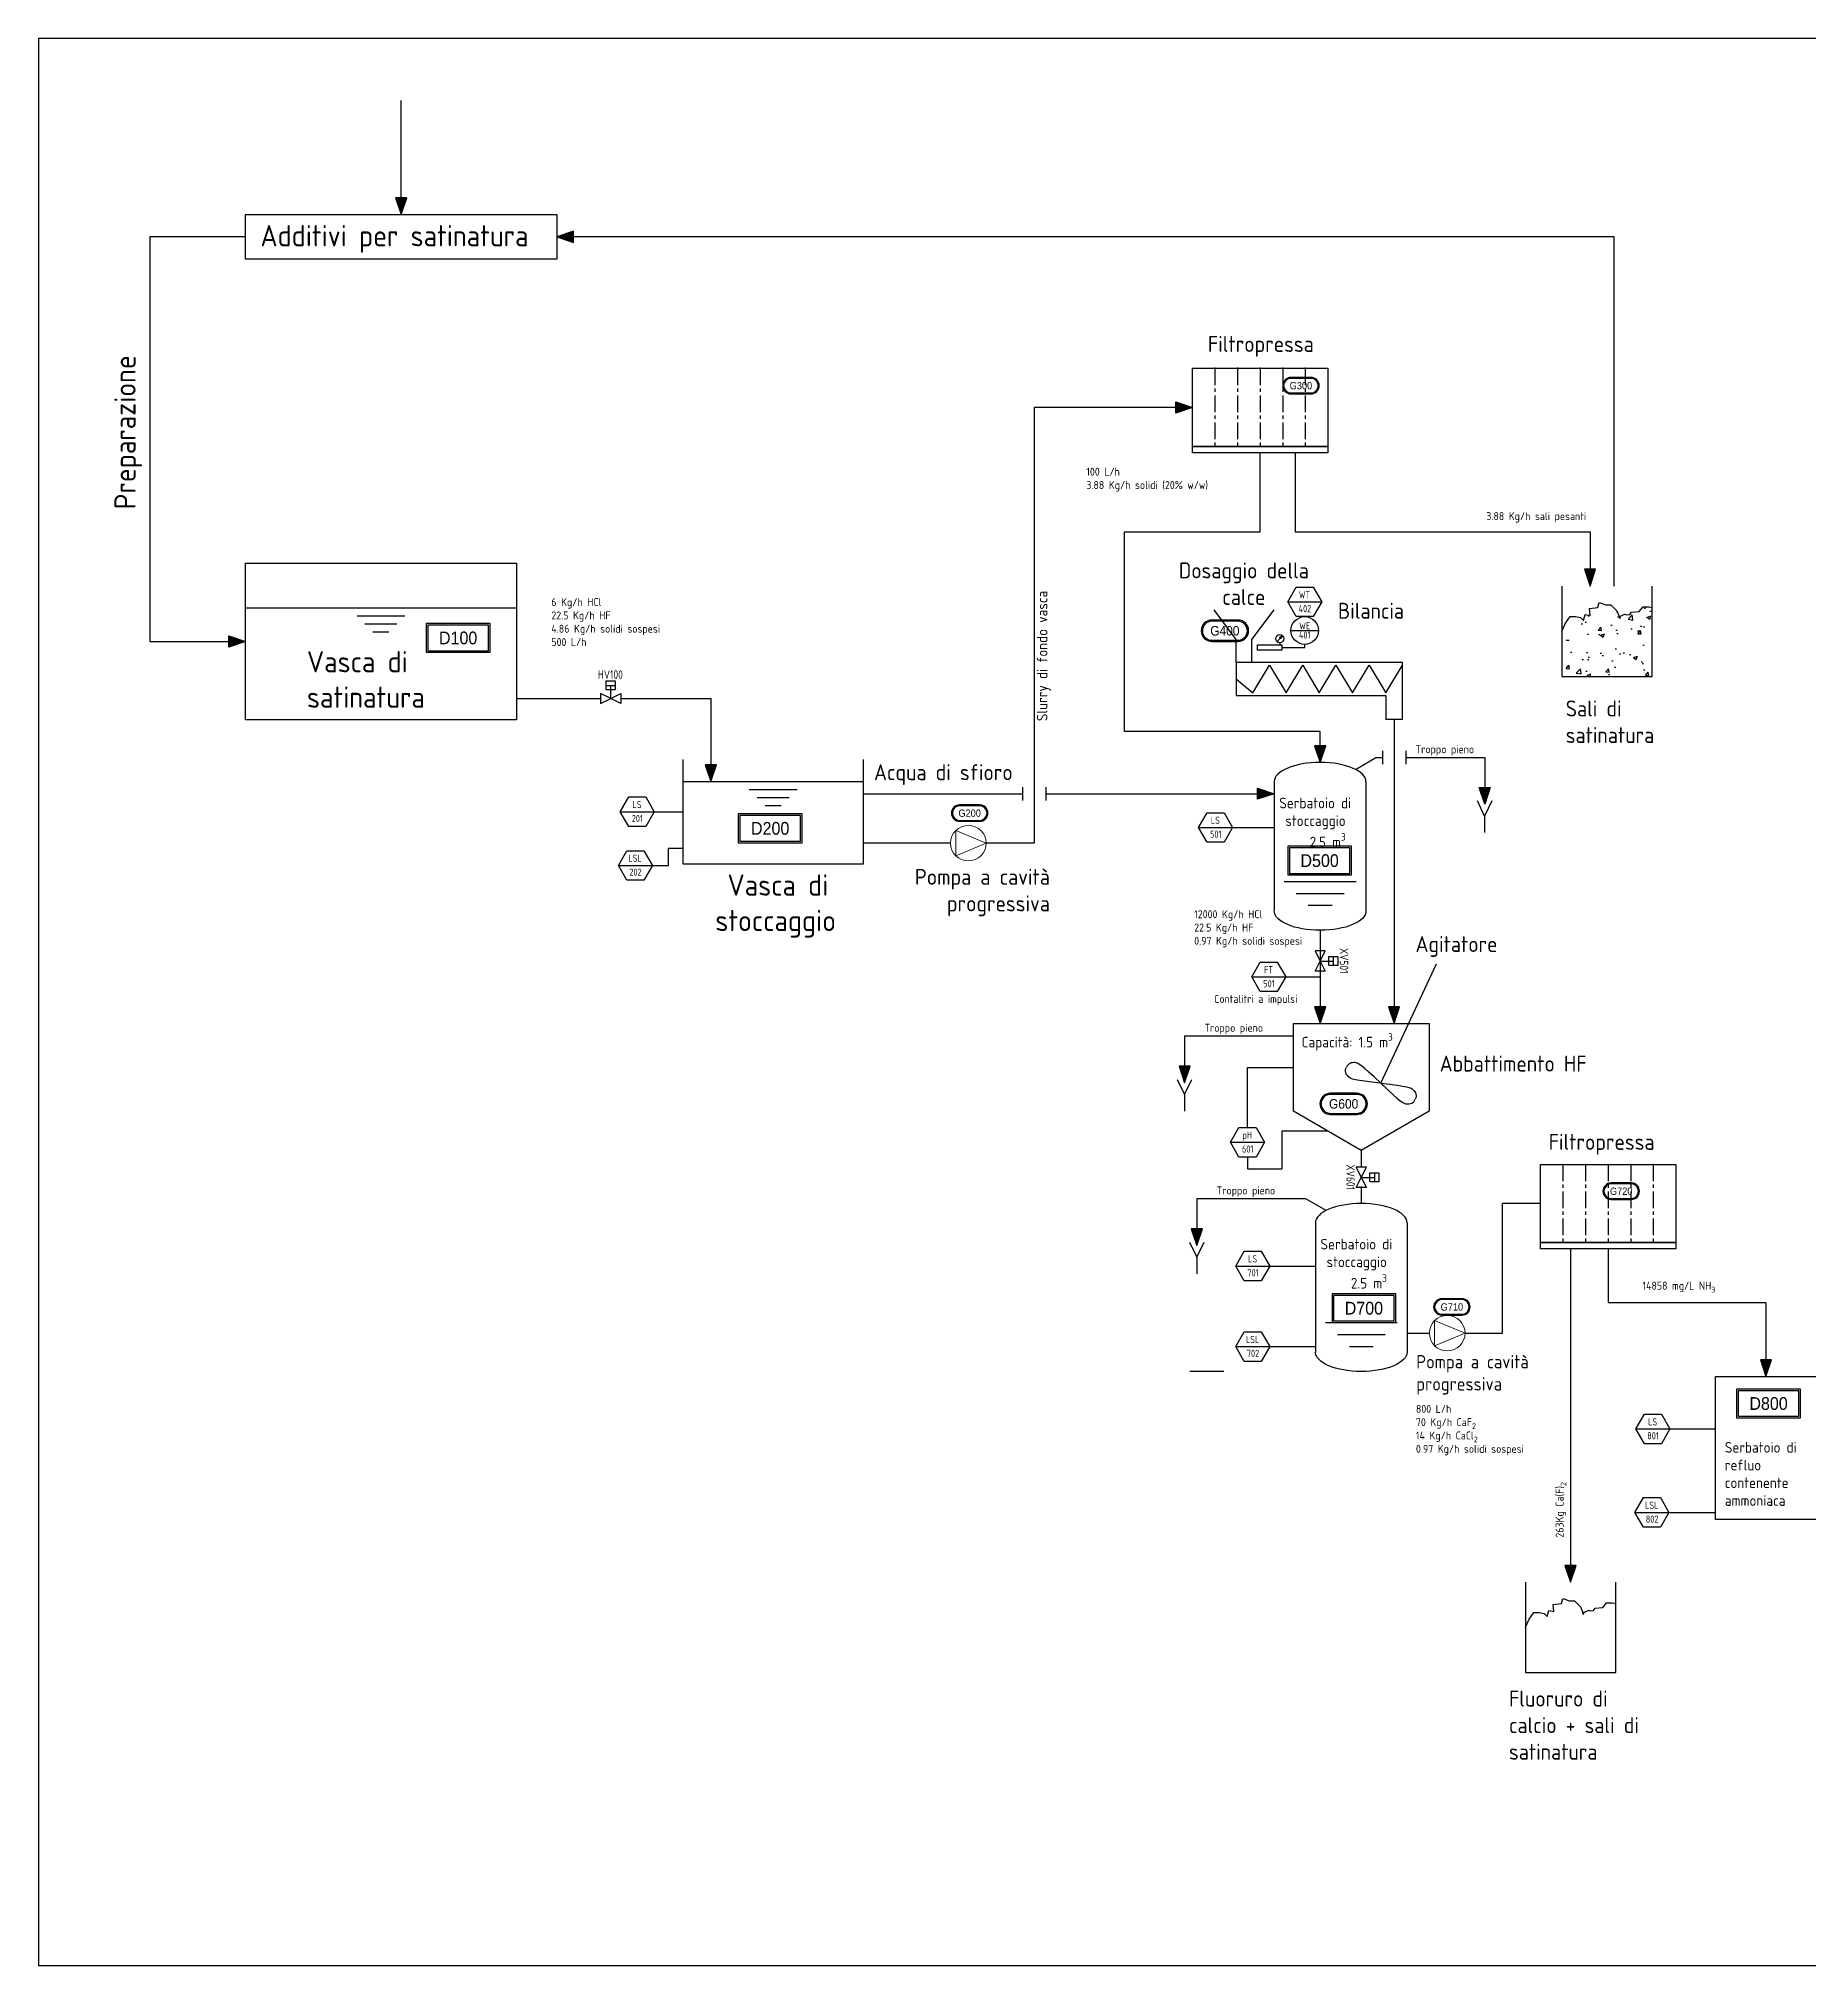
# Model space of a CAD drawing. Header units: millimetres. Extents: x 926 to 6176, y -489 to 3136.
# Drawn here: x 926 to 4257, y -489 to 3136 of the extents above; entities that cross this region are included whole.
import ezdxf
from ezdxf.enums import TextEntityAlignment as Align

# ---------------------------------------------------------------- set-up
doc = ezdxf.new("R2010")
doc.units = ezdxf.units.MM
doc.linetypes.add('CENTER', pattern=[50.8, 31.75, -6.35, 6.35, -6.35])
doc.layers.add('L8-TESTI', color=1, linetype='Continuous')
doc.layers.add('Tag', color=7, linetype='Continuous')
doc.styles.add('ARIAL_090', font='arial.ttf', dxfattribs={"width": 0.9})
doc.styles.get("Standard").update_dxf_attribs({"font": 'ISOCP.SHX'})

# ---------------------------------------------------------------- blocks, each defined once
blk = doc.blocks.new('Vasca di decantazione')
for p, q in [((2138.6, 1796.8), (2478.6, 1796.8)), ((2263.6, 1781.8), (2353.6, 1781.8)), ((2278.6, 1766.8), (2338.6, 1766.8)), ((2293.6, 1751.8), (2323.6, 1751.8))]:
    blk.add_line(p, q)
blk.add_lwpolyline([(2138.6, 1838), (2138.6, 1641.8), (2478.6, 1641.8), (2478.6, 1838)])
blk = doc.blocks.new('Filtropressa')
blk.add_line((3419.6, 1547.6), (3674.5, 1547.6))
at = {"linetype": 'CENTER'}
for p, q in [((3462.1, 1547.6), (3462.1, 1400.4)), ((3504.6, 1547.6), (3504.6, 1400.4)), ((3547.1, 1547.6), (3547.1, 1400.4)), ((3589.6, 1547.6), (3589.6, 1400.4)), ((3632, 1547.6), (3632, 1400.4))]:
    blk.add_line(p, q, dxfattribs=at)
for points in [[(3419.6, 1547.6), (3674.5, 1547.6), (3674.5, 1400.4), (3419.6, 1400.4)], [(3419.6, 1400.4), (3674.5, 1400.4), (3674.5, 1388.9), (3419.6, 1388.9)]]:
    blk.add_lwpolyline(points, close=True)
for p in [(3462.1, 1547.6), (3504.6, 1547.6), (3547.1, 1547.6), (3589.6, 1547.6), (3632, 1547.6)]:
    blk.add_point(p)
blk = doc.blocks.new('Screw conveyor')
blk.add_line((6875.7, 156), (6907, 156.2))
for points in [[(7158.7, 263.7), (7158.7, 306.8), (7116.8, 362.4)], [(7188.2, 263.7), (7188.2, 306.8), (7230.1, 362.4)], [(6875.7, 156), (6875.7, 263.7), (7188.2, 263.7), (7188.2, 201.2), (6907, 201.2), (6907, 156.2)], [(7188.2, 232.4), (7157, 206.6), (7125.7, 258.5), (7094.5, 206.6), (7063.2, 258.5), (7032, 206.6), (7000.7, 258.5), (6969.5, 206.3), (6938.2, 258.5), (6907, 206.3), (6875.7, 258.5), (6875.7, 258.5), (6875.7, 258.5), (6875.7, 258.5), (6875.7, 258.5), (6875.7, 258.5), (6875.7, 258.5), (6875.7, 258.5), (6875.7, 258.5), (6875.7, 258.5), (6875.7, 258.5)]]:
    blk.add_lwpolyline(points)
blk = doc.blocks.new('Stirrer')
blk.add_line((3949.5, 1345.6), (3949.5, 1593.6))
for points in [[(3949.5, 1345.6), (3933.2, 1351.1), (3920.4, 1355.1), (3910.6, 1358), (3903.3, 1359.9), (3898, 1360.9), (3894.3, 1361.2), (3891.5, 1361), (3889.2, 1360.3), (3887, 1359.4), (3884.9, 1358.2), (3882.9, 1356.8), (3881.2, 1355.1), (3879.8, 1353.1), (3878.8, 1350.9), (3878.3, 1348.4), (3878.3, 1345.6)], [(3949.5, 1345.6), (3933.2, 1340.2), (3920.4, 1336.1), (3910.6, 1333.2), (3903.3, 1331.4), (3898, 1330.3), (3894.3, 1330), (3891.5, 1330.3), (3889.2, 1331), (3887, 1331.9), (3884.9, 1333.1), (3882.9, 1334.5), (3881.2, 1336.2), (3879.8, 1338.2), (3878.8, 1340.4), (3878.3, 1342.9), (3878.3, 1345.6)], [(3949.5, 1345.6), (3965.8, 1351.1), (3978.6, 1355.1), (3988.4, 1358), (3995.7, 1359.9), (4001, 1360.9), (4004.8, 1361.2), (4007.6, 1361), (4009.9, 1360.3), (4012.1, 1359.4), (4014.2, 1358.2), (4016.1, 1356.8), (4017.9, 1355.1), (4019.2, 1353.1), (4020.2, 1350.9), (4020.8, 1348.4), (4020.7, 1345.6)], [(3949.5, 1345.6), (3965.8, 1340.2), (3978.6, 1336.1), (3988.4, 1333.2), (3995.7, 1331.4), (4001, 1330.3), (4004.8, 1330), (4007.6, 1330.3), (4009.9, 1331), (4012.1, 1331.9), (4014.2, 1333.1), (4016.1, 1334.5), (4017.9, 1336.2), (4019.2, 1338.2), (4020.2, 1340.4), (4020.8, 1342.9), (4020.7, 1345.6)]]:
    blk.add_lwpolyline(points)
blk = doc.blocks.new('Serbatoio stoccaggio')
for p, q in [((4065.8, 1399.57), (4065.8, 1345.56)), ((4104.16, 1399.57), (4104.16, 1345.56))]:
    blk.add_line(p, q)
blk.add_ellipse((4084.98, 1399.57), major_axis=(-19.18, 0), ratio=0.422356, start_param=3.141593, end_param=6.283185)
at = {"extrusion": (0, 0, -1)}
blk.add_ellipse((4084.98, 1345.56), major_axis=(-19.18, 0), ratio=0.422356, start_param=3.141593, end_param=6.283185, dxfattribs=at)
blk = doc.blocks.new('Drain')
for p, q in [((4270.9, 67.6), (4284.6, 39.3)), ((4284.6, 39.3), (4298.3, 67.6)), ((4284.6, 39.3), (4284.6, 8.3))]:
    blk.add_line(p, q)
blk = doc.blocks.new('Pneumatic Rotary Piston Gate Valve')
for p, q in [((-1.62, 4.71), (1.62, 4.71)), ((0, 0), (0, 4.71))]:
    blk.add_line(p, q)
for points in [[(0, 0), (-3.65, 1.82), (-3.65, -1.82), (0, 0)], [(0, 0), (3.65, 1.82), (3.65, -1.82), (0, 0)]]:
    blk.add_lwpolyline(points)
blk.add_lwpolyline([(-1.62, 3.1), (-1.62, 6.33), (1.62, 6.33), (1.62, 3.1)], close=True)
at = {"flags": 1}
blk.add_attdef('TYPE', (0, 0), '', height=2.5, dxfattribs=at)
blk = doc.blocks.new('Tag_block')
at = {"color": 0, "linetype": 'ByBlock', "lineweight": -2}
blk.add_attdef('#(TargetObject.Tag)', text='', height=2.5, dxfattribs=at).set_placement((0, 0), align=Align.MIDDLE_CENTER)
at = {"flags": 1}
blk.add_attdef('TYPE', (-7.26, -6.52), '', height=2.5, dxfattribs=at)
blk = doc.blocks.new('STICKER Equipment Name')
at = {"layer": 'L8-TESTI', "color": 5}
for points in [[(-20, 9), (-20, -9), (20, -9), (20, 9)], [(-19, 8), (-19, -8), (19, -8), (19, 8)]]:
    blk.add_lwpolyline(points, close=True, dxfattribs=at)
at = {"color": 7, "style": 'ARIAL_090', "width": 0.9}
blk.add_attdef('#(TARGETOBJECT.TAG)', text='', height=8, dxfattribs=at).set_placement((0, 0), align=Align.MIDDLE_CENTER)
for tag, p, height, flags in [('TYPE', (-13.2, -7.2), 0.956, 5), ('DESCRIPTION', (-5.8, -7.2), 1.12, 1)]:
    blk.add_attdef(tag, p, '', height=height, dxfattribs=dict(flags=flags))
blk = doc.blocks.new('STICKER Moving Machine')
at = {"layer": 'L8-TESTI', "color": 5}
for points in [[(-3.27, -2.43), (3.02, -2.43, 1), (3.02, 2.72), (-3.27, 2.72, 1)], [(-3.27, -2.15), (3.02, -2.15, 1), (3.02, 2.43), (-3.27, 2.43, 1)]]:
    blk.add_lwpolyline(points, format="xyb", close=True, dxfattribs=at)
at = {"color": 7, "style": 'ARIAL_090', "width": 0.9}
blk.add_attdef('#(TARGETOBJECT.TAG)', text='', height=2.29, dxfattribs=at).set_placement((-0.13, 0.14), align=Align.MIDDLE_CENTER)
for tag, p, height, flags in [('DESCRIPTION', (-3.65, -1.77), 0.107, 5), ('TYPE', (-3.27, -1.94), 0.1, 1)]:
    blk.add_attdef(tag, p, '', height=height, dxfattribs=dict(flags=flags))
blk = doc.blocks.new('Tag_Instrument')
at = {"layer": 'Tag'}
blk.add_line((-4.3, 0), (4.3, 0), dxfattribs=at)
blk.add_lwpolyline([(-4.3, 0), (-2.15, 3.72), (2.15, 3.72), (4.3, 0), (2.15, -3.72), (-2.15, -3.72)], close=True, dxfattribs=at)
at = {"color": 0, "linetype": 'ByBlock', "lineweight": -2, "width": 0.9}
for tag, p in [('#(TargetObject.Type)', (-0.06, 1.81)), ('#(TargetObject.LoopNumber)', (0.04, -1.7))]:
    blk.add_attdef(tag, text='', height=1.81, dxfattribs=at).set_placement(p, align=Align.MIDDLE_CENTER)
at = {"flags": 1}
blk.add_attdef('TYPE', (0, 0), '', height=0.1, dxfattribs=at)
blk = doc.blocks.new('Ball_Tag')
blk.add_line((-3.62, 0), (3.62, 0))
blk.add_circle((0, 0), 3.62)
at = {"color": 0, "linetype": 'ByBlock', "lineweight": -2, "width": 0.9}
for tag, p in [('#(TargetObject.Type)', (0, 1.2)), ('#(TargetObject.LoopNumber)', (0, -1.2))]:
    blk.add_attdef(tag, text='', height=1.81, dxfattribs=at).set_placement(p, align=Align.MIDDLE_CENTER)
at = {"flags": 1}
blk.add_attdef('TYPE', (-0.41, -2.97), '', height=0.25, dxfattribs=at)

msp = doc.modelspace()

# ---------------------------------------------------------------- hatches: boundary and pattern name
h = msp.add_hatch(color=256)
h.dxf.hatch_style = 1
h.paths.add_polyline_path([(1608.6, 2805.1), (1619.1, 2836.5), (1598.2, 2836.5), (1608.6, 2805.1)])
h = msp.add_hatch(color=256)
h.dxf.hatch_style = 1
h.paths.add_polyline_path([(1901.6, 2763.3), (1933, 2752.8), (1933, 2773.7), (1901.6, 2763.3)])
h = msp.add_hatch(color=256)
h.dxf.hatch_style = 1
h.paths.add_polyline_path([(3097.5, 2442.2), (3066.1, 2431.8), (3066.1, 2452.7), (3097.5, 2442.2)])
h = msp.add_hatch(color=256)
h.dxf.hatch_style = 1
h.paths.add_polyline_path([(3845.9, 2106.4), (3856.3, 2137.8), (3835.4, 2137.8), (3845.9, 2106.4)])
h = msp.add_hatch()
h.set_pattern_fill('AR-CONC', color=256, scale=0.41)
h.set_pattern_definition([(50, (-322.16, 0), (74.6957, -6.535), [7.8105, -85.9155]), (355, (-322.16, 0), (-14.4498, 78.3333), [6.2484, -68.7326]), (100.4514, (-315.93, -0.545), (60.2459, 71.7983), [6.6379, -73.017]), (46.1842, (-322.16, 20.83), (111.1424, -17.2374), [11.7157, -128.8733]), (96.6356, (-312.9, 19.39), (97.3357, 101.4447), [9.9569, -109.5256]), (351.1842, (-322.16, 20.83), (97.3357, 101.4447), [9.3726, -103.0985]), (21, (-311.74, 15.62), (62.1619, -41.9287), [7.8105, -85.9155]), (326, (-311.74, 15.62), (25.3388, 75.5171), [6.2484, -68.7324]), (71.4514, (-306.56, 12.13), (87.5007, 33.5883), [6.6379, -73.0169]), (37.5, (-322.157, 0), (1.26633, 34.66757), [0, -67.89928, 0, -69.7738, 0, -68.99275]), (7.5, (-322.157, 0), (27.39606, 41.07404), [0, -39.78148, 0, -66.33718, 0, -26.29535]), (327.5, (-345.38, 0), (55.59214, -2.34879), [0, -26.035, 0, -81.2292, 0, -107.7849]), (317.5, (-355.794, 0), (60.73296, 10.42486), [0, -33.8455, 0, -53.9445, 0, -76.5429])])
h.paths.add_polyline_path([(3962.5, 1936.4), (3962.5, 2065.8), (3956.2, 2067.5), (3945.4, 2067.5), (3938, 2058.6), (3923.6, 2057.2), (3920.6, 2052.7), (3915, 2052.3), (3913.1, 2053.1), (3911.7, 2053.6), (3907.8, 2051.9), (3903.2, 2049.7), (3901.6, 2045.1), (3899, 2052.1), (3896.3, 2059.5), (3884.8, 2071), (3875.3, 2071), (3862.7, 2075.6), (3860.5, 2065.9), (3844.9, 2064), (3845.7, 2050.9), (3836.6, 2052.7), (3833.6, 2041.4), (3827.8, 2047.3), (3818.3, 2048.9), (3808.3, 2048.9), (3799.5, 2036.3), (3792.5, 2021.4), (3792.5, 1936.4)])
h = msp.add_hatch(color=256)
h.dxf.hatch_style = 1
h.paths.add_polyline_path([(1315.6, 2001.9), (1284.2, 1991.5), (1284.2, 2012.4), (1315.6, 2001.9)])
h = msp.add_hatch(color=256)
h.dxf.hatch_style = 1
h.paths.add_polyline_path([(3337.9, 1774.6), (3348.3, 1806), (3327.4, 1806), (3337.9, 1774.6)])
h = msp.add_hatch(color=256)
h.dxf.hatch_style = 1
h.paths.add_polyline_path([(2191.4, 1738.7), (2201.8, 1770.1), (2181, 1770.1), (2191.4, 1738.7)])
h = msp.add_hatch(color=256)
h.dxf.hatch_style = 1
h.paths.add_polyline_path([(3251.5, 1715.6), (3220.2, 1705.2), (3220.2, 1726.1), (3251.5, 1715.6)])
h = msp.add_hatch(color=256)
h.dxf.hatch_style = 1
h.paths.add_polyline_path([(3647.5, 1695.8), (3637, 1727.1), (3657.9, 1727.1), (3647.5, 1695.8)])
h = msp.add_hatch(color=256)
h.dxf.hatch_style = 1
h.paths.add_polyline_path([(3337.9, 1283.3), (3348.3, 1314.7), (3327.4, 1314.7), (3337.9, 1283.3)])
h = msp.add_hatch(color=256)
h.dxf.hatch_style = 1
h.paths.add_polyline_path([(3477, 1283.3), (3487.4, 1314.7), (3466.5, 1314.7), (3477, 1283.3)])
h = msp.add_hatch(color=256)
h.dxf.hatch_style = 1
h.paths.add_polyline_path([(3082.8, 1171.9), (3093.2, 1203.2), (3072.3, 1203.2), (3082.8, 1171.9)])
h = msp.add_hatch(color=256)
h.dxf.hatch_style = 1
h.paths.add_polyline_path([(3105.7, 865.9), (3116.2, 897.2), (3095.3, 897.2), (3105.7, 865.9)])
h = msp.add_hatch(color=256)
h.dxf.hatch_style = 1
h.paths.add_polyline_path([(4176.8, 619.4), (4187.3, 650.7), (4166.4, 650.7), (4176.8, 619.4)])
h = msp.add_hatch(color=256)
h.dxf.hatch_style = 1
h.paths.add_polyline_path([(3809.1, 232.6), (3819.5, 264), (3798.6, 264), (3809.1, 232.6)])
at = {"layer": 'Tag', "transparency": 33554687}
h = msp.add_hatch(color=256, dxfattribs=at)
h.dxf.hatch_style = 1
h.paths.add_polyline_path([(3261.3, 2009.5), (3264, 2007.1), (3266.9, 2013.1), (3261.3, 2009.5)])

# ---------------------------------------------------------------- linework, layer by layer
for p, q in [((1608.6, 2805.1), (1608.6, 3020)), ((1315.6, 2065.4), (1825.6, 2065.4)), ((1525.6, 2050.4), (1615.6, 2050.4)), ((1540.6, 2035.4), (1600.6, 2035.4)), ((1555.6, 2020.4), (1585.6, 2020.4)), ((2191.4, 1894.8), (2191.4, 1738.7)), ((3477, 1855.2), (3477, 1283.3)), ((3455, 1796.1), (3455, 1771.1)), ((3499, 1796.1), (3499, 1771.1)), ((2777.9, 1728.1), (2777.9, 1703.1)), ((2821.9, 1728.1), (2821.9, 1703.1)), ((2052.8, 1681.8), (2138.6, 1681.8)), ((3165.7, 1652.2), (3251.5, 1652.2)), ((3270.4, 1550.7), (3405.4, 1550.7)), ((3292.9, 1528.2), (3382.9, 1528.2)), ((3315.4, 1505.7), (3360.4, 1505.7)), ((3337.9, 1458.7), (3337.9, 1283.3)), ((3252, 1371), (3337.9, 1371)), ((3752.3, 944.7), (3681.1, 944.7)), ((3809.1, 859.7), (3809.1, 232.6)), ((3879.7, 859.7), (3879.7, 758.3)), ((3243.2, 827.1), (3329, 827.1)), ((3879.7, 758.3), (4176.8, 758.3)), ((4176.8, 758.3), (4176.8, 619.4)), ((3347.8, 720.8), (3482.8, 720.8)), ((3370.3, 698.3), (3460.3, 698.3)), ((3243.2, 675.5), (3329, 675.5)), ((3392.8, 675.8), (3437.8, 675.8)), ((3996, 520.6), (4081.8, 520.6)), ((3996, 363.7), (4081.8, 363.7))]:
    msp.add_line(p, q)
for points in [[(926.3, -488.7), (6176.3, -488.7), (6176.3, 3136.3), (926.3, 3136.3)], [(1619.1, 2836.5), (1598.2, 2836.5), (1608.6, 2805.1)], [(1315.6, 2805.1), (1901.6, 2805.1), (1901.6, 2721.4), (1315.6, 2721.4)], [(1933, 2752.8), (1933, 2773.7), (1901.6, 2763.3)], [(3066.1, 2431.8), (3066.1, 2452.7), (3097.5, 2442.2)], [(1315.6, 2149.1), (1825.6, 2149.1), (1825.6, 1854.8), (1315.6, 1854.8)], [(3856.3, 2137.8), (3835.4, 2137.8), (3845.9, 2106.4)], [(1284.2, 1991.5), (1284.2, 2012.4), (1315.6, 2001.9)], [(3348.3, 1806), (3327.4, 1806), (3337.9, 1774.6)], [(2201.8, 1770.1), (2181, 1770.1), (2191.4, 1738.7)], [(3220.2, 1705.2), (3220.2, 1726.1), (3251.5, 1715.6)], [(3637, 1727.1), (3657.9, 1727.1), (3647.5, 1695.8)], [(3348.3, 1314.7), (3327.4, 1314.7), (3337.9, 1283.3)], [(3487.4, 1314.7), (3466.5, 1314.7), (3477, 1283.3)], [(3093.2, 1203.2), (3072.3, 1203.2), (3082.8, 1171.9)], [(3116.2, 897.2), (3095.3, 897.2), (3105.7, 865.9)], [(4081.8, 619.4), (4271.8, 619.4), (4271.8, 350), (4081.8, 350)], [(4187.3, 650.7), (4166.4, 650.7), (4176.8, 619.4)], [(3819.5, 264), (3798.6, 264), (3809.1, 232.6)]]:
    msp.add_lwpolyline(points, close=True)
for points in [[(1315.6, 2763.3), (1135.6, 2763.3), (1135.6, 2001.9), (1315.6, 2001.9)], [(3891.4, 2106.4), (3891.4, 2763.3), (1901.6, 2763.3)], [(3097.5, 2442.2), (2799.9, 2442.2), (2799.9, 1622.7), (2709.5, 1622.7)], [(2970, 2208.3), (3224.9, 2208.3), (3224.9, 2357.1)], [(3337.9, 1774.6), (3337.9, 1832.8), (2970, 1832.8), (2970, 2208.3), (3224.9, 2208.3), (3224.9, 2357.1)], [(3290.9, 2357.1), (3290.9, 2208.3), (3845.9, 2208.3), (3845.9, 2106.4)], [(3792.5, 2106.4), (3792.5, 1936.4), (3962.5, 1936.4), (3962.5, 2106.4)], [(3792.5, 2021.4), (3799.5, 2036.3), (3808.3, 2048.9), (3818.3, 2048.9), (3827.8, 2047.3), (3833.6, 2041.4), (3836.6, 2052.7), (3836.6, 2052.7), (3845.7, 2050.9), (3844.9, 2064), (3860.5, 2065.9), (3862.7, 2075.6), (3875.3, 2071), (3884.8, 2071), (3884.8, 2071), (3896.3, 2059.5), (3899, 2052.1), (3901.6, 2045.1), (3903.2, 2049.7), (3907.8, 2051.9), (3907.8, 2051.9), (3911.7, 2053.6), (3911.7, 2053.6), (3913.1, 2053.1), (3915, 2052.3), (3920.6, 2052.7), (3923.6, 2057.2), (3938, 2058.6), (3945.4, 2067.5), (3956.2, 2067.5), (3962.5, 2065.8)], [(3265.9, 1990.6), (3308.9, 1990.6), (3308.9, 1996.6)], [(1825.6, 1894.8), (1983.8, 1894.8)], [(2022, 1894.8), (2191.4, 1894.8)], [(3404.2, 1761.5), (3442.4, 1783.6), (3455, 1783.6)], [(3499, 1783.6), (3647.5, 1783.6), (3647.5, 1695.8)], [(2478.6, 1715.6), (2777.9, 1715.6)], [(2821.9, 1715.6), (3251.5, 1715.6)], [(2081.9, 1580.8), (2111.7, 1580.8), (2111.7, 1613.1), (2138.6, 1613.1)], [(2642.5, 1622.7), (2478.6, 1622.7)], [(3287.9, 1283.3), (3542.8, 1283.3), (3542.8, 1118.3), (3415.3, 1044.7), (3287.9, 1118.3), (3287.9, 1283.3)], [(3287.9, 1259.6), (3287.9, 1259.6), (3082.8, 1259.6), (3082.8, 1171.9)], [(3201.4, 1087.8), (3201.4, 1200.8), (3287.9, 1200.8)], [(3201.4, 1031.9), (3201.4, 1010.2), (3266.4, 1010.2), (3266.4, 1081.5), (3351.6, 1081.5)], [(3415.3, 1044.7), (3415.3, 1013)], [(3349, 931.6), (3310.8, 953.7), (3105.7, 953.7), (3105.7, 865.9)], [(3415.3, 976.5), (3415.3, 944.7), (3415.3, 944.7)], [(3610.5, 700.8), (3681.1, 700.8), (3681.1, 944.7)], [(3501.6, 700.8), (3543.5, 700.8)], [(3724.1, 232.6), (3724.1, 62.6), (3894.1, 62.6), (3894.1, 232.6)], [(3724.1, 147.6), (3731, 162.5), (3739.9, 175.1), (3749.9, 175.1), (3759.3, 173.5), (3765.2, 167.6), (3768.2, 178.9), (3768.2, 178.9), (3777.3, 177.1), (3776.4, 190.1), (3792, 192), (3794.3, 201.8), (3806.9, 197.2), (3816.4, 197.2), (3816.4, 197.2), (3827.9, 185.7), (3830.6, 178.3), (3833.1, 171.3), (3834.8, 175.8), (3839.4, 178.1), (3839.4, 178.1), (3843.3, 179.8), (3843.3, 179.8), (3844.7, 179.3), (3846.6, 178.5), (3852.2, 178.8), (3855.1, 183.3), (3869.6, 184.8), (3876.9, 193.7), (3887.7, 193.7), (3894.1, 192)]]:
    msp.add_lwpolyline(points)
at = {"lineweight": 20}
for points in [[(2709.5, 1622.7), (2652.3, 1646.3), (2652.3, 1599.1)], [(3610.5, 700.8), (3553.2, 724.4), (3553.2, 677.2)]]:
    msp.add_lwpolyline(points, close=True, dxfattribs=at)
for centre in [(2676, 1622.7), (3577, 700.8)]:
    msp.add_circle(centre, 33.5, dxfattribs=at)
at = {"layer": 'Tag', "ltscale": 0.2}
for p, q in [((3256.8, 2001.8), (3262.7, 2008.3)), ((3266.9, 2013.1), (3261.3, 2009.5)), ((3264, 2007.1), (3261.3, 2009.5)), ((3266.9, 2013.1), (3264, 2007.1))]:
    msp.add_line(p, q, dxfattribs=at)
at = {"layer": 'Tag'}
for p, q in [((3261.9, 1999.8), (3261.9, 1995.7)), ((2017.4, 1580.8), (2081.9, 1580.8)), ((3216.6, 1371), (3281.1, 1371)), ((3092.4, 629.1), (3156.9, 629.1))]:
    msp.add_line(p, q, dxfattribs=at)
at = {"layer": 'Tag', "ltscale": 0.2}
msp.add_lwpolyline([(3265.9, 1985.6), (3219.8, 1985.6), (3219.8, 1995.7), (3265.9, 1995.7)], close=True, dxfattribs=at)
msp.add_circle((3261.9, 2007.4), 7.6, dxfattribs=at)

# ---------------------------------------------------------------- block references
for name, p in [('Filtropressa', (-322.2, 968.3)), ('Vasca di decantazione', (0, -58.1)), ('Drain', (-1201.8, 1110.4)), ('Filtropressa', (332.7, -529.2)), ('Drain', (-1178.9, 804.4))]:
    msp.add_blockref(name, p)
for name, p, xscale, yscale, zscale, values in [('STICKER Moving Machine', (3302.5, 2482.5), 6, 6, 6, {'#(TARGETOBJECT.TAG)': 'G300'}), ('Tag_Instrument', (3308.9, 2076.5), 7.448044582389183, 7.448044582389183, 7.448044582389183, {'#(TargetObject.Type)': 'WT', '#(TargetObject.LoopNumber)': '402'}), ('STICKER Equipment Name', (1715.9, 2008.7), 3, 3, 3, {'#(TARGETOBJECT.TAG)': 'D100'}), ('STICKER Moving Machine', (3159.6, 2021.1), 7.800000000000001, 7.800000000000001, 7.800000000000001, {'#(TARGETOBJECT.TAG)': 'G400'}), ('Ball_Tag', (3308.9, 2022.7), 7.199999999999999, 7.199999999999999, 7.199999999999999, {'#(TargetObject.Type)': 'WE', '#(TargetObject.LoopNumber)': '401'}), ('Tag_Instrument', (2052.8, 1681.8), 7.448044582389183, 7.448044582389183, 7.448044582389183, {'#(TargetObject.Type)': 'LS', '#(TargetObject.LoopNumber)': '201'}), ('STICKER Equipment Name', (2303, 1650.5), 3, 3, 3, {'#(TARGETOBJECT.TAG)': 'D200'}), ('STICKER Moving Machine', (2679.2, 1678.3), 6, 6, 6, {'#(TARGETOBJECT.TAG)': 'G200'}), ('Tag_Instrument', (3141.2, 1652.2), 7.448044582389183, 7.448044582389183, 7.448044582389183, {'#(TargetObject.Type)': 'LS', '#(TargetObject.LoopNumber)': '501'}), ('Tag_Instrument', (2049.4, 1580.8), 7.448044582389183, 7.448044582389183, 7.448044582389183, {'#(TargetObject.Type)': 'LSL', '#(TargetObject.LoopNumber)': '202'}), ('STICKER Equipment Name', (3336.9, 1589.8), 3, 3, 3, {'#(TARGETOBJECT.TAG)': 'D500'}), ('Tag_Instrument', (3241.3, 1371), 7.448044582389183, 7.448044582389183, 7.448044582389183, {'#(TargetObject.Type)': 'FT', '#(TargetObject.LoopNumber)': '501'}), ('STICKER Moving Machine', (3383.1, 1131.1), 7.800000000000001, 7.800000000000001, 7.800000000000001, {'#(TARGETOBJECT.TAG)': 'G600'}), ('Tag_Instrument', (3201.2, 1059.9), 7.448044582389183, 7.448044582389183, 7.448044582389183, {'#(TargetObject.Type)': 'pH', '#(TargetObject.LoopNumber)': '601'}), ('STICKER Moving Machine', (3905.1, 967), 6, 6, 6, {'#(TARGETOBJECT.TAG)': 'G720'}), ('Tag_Instrument', (3211.2, 827.1), 7.448044582389183, 7.448044582389183, 7.448044582389183, {'#(TargetObject.Type)': 'LS', '#(TargetObject.LoopNumber)': '701'}), ('STICKER Equipment Name', (3420.2, 747.8), 3, 3, 3, {'#(TARGETOBJECT.TAG)': 'D700'}), ('STICKER Moving Machine', (3586.5, 749.3), 6, 6, 6, {'#(TARGETOBJECT.TAG)': 'G710'}), ('Tag_Instrument', (3211.2, 675.5), 7.448044582389183, 7.448044582389183, 7.448044582389183, {'#(TargetObject.Type)': 'LSL', '#(TargetObject.LoopNumber)': '702'}), ('STICKER Equipment Name', (4181.6, 568.5), 3, 3, 3, {'#(TARGETOBJECT.TAG)': 'D800'}), ('Tag_Instrument', (3964, 520.6), 7.448044582389183, 7.448044582389183, 7.448044582389183, {'#(TargetObject.Type)': 'LS', '#(TargetObject.LoopNumber)': '801'}), ('Tag_Instrument', (3962.2, 363.7), 7.448044582389183, 7.448044582389183, 7.448044582389183, {'#(TargetObject.Type)': 'LSL', '#(TargetObject.LoopNumber)': '802'})]:
    msp.add_blockref(name, p, dxfattribs=dict(xscale=xscale, yscale=yscale, zscale=zscale)).add_auto_attribs(values)
at = {"xscale": -1}
for name, p in [('Screw conveyor', (10368.3, 1699.1)), ('Drain', (7932, 1634.4))]:
    msp.add_blockref(name, p, dxfattribs=at)
ref = msp.add_blockref('Tag_block', (2002.3, 1939.8), dxfattribs=dict(xscale=8, yscale=8, zscale=8))
ref.add_attrib('#(TargetObject.Tag)', 'HV100', dxfattribs={"color": 0, "linetype": 'ByBlock', "lineweight": -2, "height": 16, "width": 0.9}).set_placement((2002.3, 1939.8), align=Align.MIDDLE_CENTER)
for name, p, xscale, yscale, zscale in [('Pneumatic Rotary Piston Gate Valve', (2002.9, 1894.8), 5.229810662085072, 5.229810662085072, 5.229810662085072), ('Serbatoio stoccaggio', (-15044.6, -4559.9), 4.5, 4.5, 4.5), ('Serbatoio stoccaggio', (-14967.1, -5389.8), 4.5, 4.5, 4.5)]:
    msp.add_blockref(name, p, dxfattribs=dict(xscale=xscale, yscale=yscale, zscale=zscale))
at = {"xscale": 5.229810662085072, "yscale": 5.229810662085072, "zscale": 5.229810662085072, "rotation": 270}
for p in [(3337.9, 1400.7), (3415.3, 993.9)]:
    msp.add_blockref('Pneumatic Rotary Piston Gate Valve', p, dxfattribs=at)
ref = msp.add_blockref('Tag_block', (3382.8, 1401.3), dxfattribs=dict(xscale=8, yscale=8, zscale=8, rotation=270))
ref.add_attrib('#(TargetObject.Tag)', 'XV501', dxfattribs={"color": 0, "linetype": 'ByBlock', "lineweight": -2, "height": 16, "rotation": 270, "width": 0.9}).set_placement((3382.8, 1401.3), align=Align.MIDDLE_CENTER)
at = {"rotation": 335}
msp.add_blockref('Stirrer', (-696, 1620.5), dxfattribs=at)
ref = msp.add_blockref('Tag_block', (3395.2, 994.1), dxfattribs=dict(xscale=8, yscale=8, zscale=8, rotation=270))
ref.add_attrib('#(TargetObject.Tag)', 'XV601', dxfattribs={"color": 0, "linetype": 'ByBlock', "lineweight": -2, "height": 16, "rotation": 270, "width": 0.9}).set_placement((3395.2, 994.1), align=Align.MIDDLE_CENTER)

# ---------------------------------------------------------------- texts
for s, width, insert, char_height, attachment_point in [('Additivi per satinatura', 572.456, (1343.9, 2785.4), 40, 1), ('Filtropressa', 268.097, (3126.7, 2576.7), 30, 1), ('\\A1;100 L/h\\P3.88 Kg/h solidi (20% w/w)', 247.874, (2897.9, 2328.9), 15, 1), ('\\A1;3.88 Kg/h sali pesanti', 227.899, (3650.5, 2245.3), 15, 1), ('\\pxqc;Dosaggio della calce', 268.097, (3328.4, 2150.7), 30, 3), ('\\A1;6 Kg/h HCl\\P22.5 Kg/h HF\\P4.86 Kg/h solidi sospesi\\P500 L/h', 239.34, (1891.3, 2083.6), 15, 1), ('\\pxr2.93655,qc;Bilancia', 268.097, (3611.7, 2074.8), 30, 3), ('Vasca di satinatura', 268.097, (1431.4, 1984), 40, 1), ('Sali di satinatura', 268.097, (3800, 1891), 30, 1), ('Troppo pieno', 268.097, (3627.6, 1806.7), 15, 3), ('Acqua di sfioro', 268.097, (2498.5, 1771.1), 30, 1), ('\\A1;Serbatoio di                 stoccaggio\\P     2.5 m{\\H0.7x;\\S3^ ;}', 150.69, (3261, 1708.2), 20, 1), (' Vasca di stoccaggio', 353.894, (2199.8, 1563.8), 40, 1), ('\\pxqr;Pompa a cavità progressiva', 268.097, (2561.3, 1574.3), 30, 1), ('\\A1;12000 Kg/h HCl\\P22.5 Kg/h HF\\P0.97 Kg/h solidi sospesi', 263.707, (3100.9, 1496.4), 15, 1), ('Agitatore', 268.097, (3517.4, 1447.8), 30, 1), ('Contalitri a impulsi', 268.097, (3138.6, 1337.1), 15, 1), ('Troppo pieno', 268.097, (3120.1, 1282.8), 15, 1), ('\\A1;Capacità: 1.5 m{\\H0.7x;\\S3^ ;}', 207.464, (3303, 1265.1), 20, 1), ('Abbattimento HF', 336.967, (3562.9, 1222.9), 30, 1), ('Filtropressa', 268.097, (3767.9, 1075.7), 30, 1), ('Troppo pieno', 268.097, (3143, 976.8), 15, 1), ('\\A1;Serbatoio di                 stoccaggio\\P     2.5 m{\\H0.7x;\\S3^ ;}', 150.69, (3338.5, 878.3), 20, 1), ('\\A1;14858 mg/L NH{\\H0.7x;\\S^ 3;}', 207.464, (3944.5, 797.6), 15, 1), ('Pompa a cavità progressiva', 268.097, (3518.7, 659.6), 25, 1), ('\\A1;800 L/h\\P70 Kg/h CaF{\\H0.7x;\\S^ 2;}\\P14 Kg/h CaCl{\\H0.7x;\\S^ 2;}\\P0.97 Kg/h solidi sospesi', 227.899, (3518.1, 565.9), 15, 1), ('Serbatoio di refluo contenente ammoniaca', 153.972, (4099.3, 496), 20, 1), ('Fluoruro di\\Pcalcio + sali di satinatura', 268.097, (3693.2, 28.4), 30, 1)]:
    msp.add_mtext_dynamic_manual_height_columns(s, width=width, gutter_width=12.5, heights=[0], dxfattribs=dict(insert=insert, char_height=char_height, attachment_point=attachment_point))
at = {"attachment_point": 1, "rotation": 90}
for s, width, insert, char_height in [('Preparazione', 268.097, (1069.1, 2250.7), 40), ('Slurry di fondo vasca', 426.691, (2804.8, 1852.1), 20), ('\\A1;263Kg Ca(F){\\H0.7x;\\S^ 2;}', 207.464, (3781, 316.3), 15)]:
    msp.add_mtext_dynamic_manual_height_columns(s, width=width, gutter_width=12.5, heights=[0], dxfattribs=dict(at, insert=insert, char_height=char_height))

doc.saveas('drawing.dxf')
